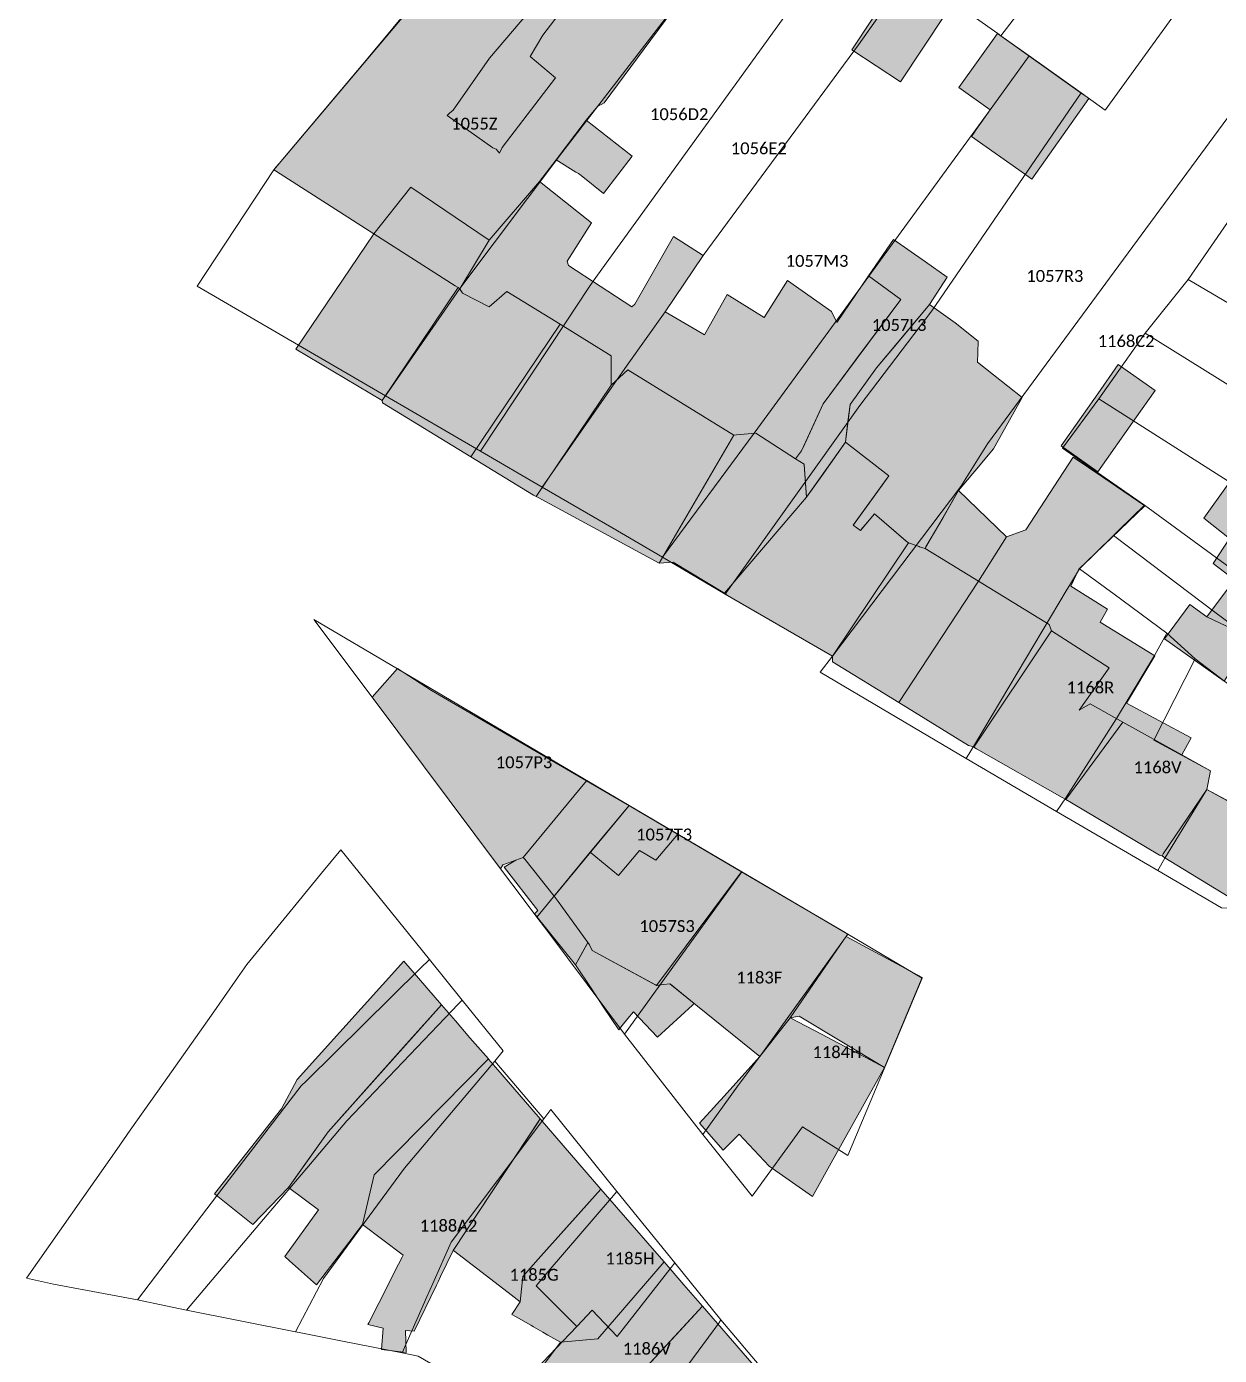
# Model space of a CAD drawing. Header units: metres. Extents: x 113120 to 240396, y 120329 to 242116.
# Drawn here: x 116326 to 116406.4, y 121761.3 to 121850.8 of the extents above; entities that cross this region are included whole.
import ezdxf

# ---------------------------------------------------------------- set-up
doc = ezdxf.new("R2010")
doc.units = ezdxf.units.M
doc.header["$LTSCALE"] = 3
for name, color, linetype, lineweight in [('Bpn_CaPa', 78, 'Continuous', 0), ('Bpn_ReBu', 4, 'Continuous', 0), ('Bpt_CaNu', 7, 'Continuous', 0), ('Hachure bâtiment', 11, 'Continuous', 0)]:
    doc.layers.add(name, color=color, linetype=linetype, lineweight=lineweight)
doc.styles.add('Legend', font='')
doc.styles.get('Legend').set_extended_font_data('Calibri')

msp = doc.modelspace()

# ---------------------------------------------------------------- hatches: boundary and pattern name
at = {"layer": 'Hachure bâtiment'}
h = msp.add_hatch(color=256, dxfattribs=at)
h.dxf.hatch_style = 1
h.paths.add_polyline_path([(116357.653, 121842.535), (116357.883, 121842.279), (116358.058, 121842.648), (116361.653, 121847.337), (116359.949, 121848.786), (116360.794, 121850.226), (116364.316, 121854.834), (116363.274, 121855.811), (116357.215, 121848.667), (116354.748, 121845.164), (116354.517, 121844.968), (116354.343, 121844.801), (116357.433, 121842.631)], flags=16)
h.paths.add_polyline_path([(116357.035, 121858.217), (116360.707, 121862.591), (116360.747, 121862.679), (116365.961, 121858.982), (116371.649, 121854.929), (116371.729, 121854.872), (116364.915, 121845.669), (116364.466, 121845.411), (116363.719, 121844.506), (116361.702, 121841.814), (116360.578, 121840.357), (116357.192, 121836.41), (116351.912, 121839.976), (116349.425, 121836.846), (116342.802, 121841.077), (116342.675, 121841.158), (116342.85, 121841.351), (116343.044, 121841.58), (116349.024, 121848.702), (116352.348, 121852.719), (116353.246, 121853.704)])
h = msp.add_hatch(color=256, dxfattribs=at)
h.dxf.hatch_style = 1
h.paths.add_polyline_path([(116366.82, 121842.066), (116364.877, 121839.559), (116363.374, 121840.762), (116363.2, 121840.901), (116363.021, 121841.004), (116361.702, 121841.814), (116363.719, 121844.506)], flags=17)
h.paths.add_polyline_path([(116357.653, 121842.535), (116357.883, 121842.279), (116358.058, 121842.648), (116361.653, 121847.337), (116359.949, 121848.786), (116360.794, 121850.226), (116364.316, 121854.834), (116363.274, 121855.811), (116357.215, 121848.667), (116354.748, 121845.164), (116354.517, 121844.968), (116354.343, 121844.801), (116357.433, 121842.631)], flags=16)
h = msp.add_hatch(color=256, dxfattribs=at)
h.dxf.hatch_style = 1
h.paths.add_polyline_path([(116387.877, 121851.612), (116384.882, 121847.066), (116381.595, 121849.233), (116384.334, 121853.388)])
h = msp.add_hatch(color=256, dxfattribs=at)
h.dxf.hatch_style = 1
h.paths.add_polyline_path([(116397.108, 121846.278), (116397.352, 121846.104), (116397.566, 121845.95), (116393.717, 121840.518), (116393.219, 121840.871), (116389.65, 121843.401), (116389.809, 121843.627), (116389.982, 121843.873), (116390.917, 121845.201), (116388.817, 121846.701), (116391.417, 121850.334)])
h = msp.add_hatch(color=256, dxfattribs=at)
h.dxf.hatch_style = 1
h.paths.add_polyline_path([(116364.063, 121837.579), (116362.432, 121835.012), (116362.527, 121834.708), (116366.779, 121831.936), (116367.001, 121832.104), (116369.599, 121836.659), (116371.603, 121835.382), (116369.038, 121831.602), (116371.195, 121830.333), (116371.675, 121830.052), (116373.219, 121832.768), (116375.703, 121831.21), (116377.26, 121833.695), (116380.236, 121831.624), (116380.588, 121830.871), (116382.727, 121834.008), (116384.902, 121832.432), (116379.664, 121825.406), (116378.222, 121822.231), (116377.819, 121821.692), (116375.145, 121823.425), (116373.839, 121823.306), (116373.65, 121823.289), (116366.512, 121827.685), (116365.401, 121826.655), (116365.396, 121828.639), (116361.958, 121830.758), (116358.375, 121832.966), (116357.188, 121831.918), (116355.381, 121832.844), (116355.215, 121833.145), (116357.192, 121836.41), (116360.578, 121840.357)])
h = msp.add_hatch(color=256, dxfattribs=at)
h.dxf.hatch_style = 1
h.paths.add_polyline_path([(116357.192, 121836.41), (116355.215, 121833.145), (116355.086, 121833.227), (116354.896, 121833.348), (116349.425, 121836.846), (116351.912, 121839.976)])
h = msp.add_hatch(color=256, dxfattribs=at)
h.dxf.hatch_style = 1
h.paths.add_polyline_path([(116354.896, 121833.348), (116355.086, 121833.227), (116349.986, 121825.626), (116344.166, 121829.069), (116349.425, 121836.846)])
h = msp.add_hatch(color=256, dxfattribs=at)
h.dxf.hatch_style = 1
h.paths.add_polyline_path([(116378.383, 121821.327), (116377.819, 121821.692), (116378.222, 121822.231), (116378.302, 121822.406), (116378.327, 121822.462), (116379.664, 121825.406), (116381.856, 121828.346), (116384.902, 121832.432), (116382.727, 121834.008), (116384.405, 121836.472), (116386.563, 121834.95), (116388.015, 121833.926), (116386.838, 121832.078), (116386.29, 121831.426), (116384.359, 121829.129), (116383.264, 121827.826), (116381.483, 121825.355), (116381.338, 121824.197), (116381.167, 121822.825), (116379.573, 121820.557), (116378.551, 121819.104), (116378.386, 121821.292)])
h = msp.add_hatch(color=256, dxfattribs=at)
h.dxf.hatch_style = 1
h.paths.add_polyline_path([(116355.215, 121833.145), (116355.381, 121832.844), (116357.188, 121831.918), (116358.375, 121832.966), (116361.958, 121830.758), (116355.945, 121821.831), (116349.992, 121825.472), (116349.986, 121825.626), (116355.086, 121833.227)])
h = msp.add_hatch(color=256, dxfattribs=at)
h.dxf.hatch_style = 1
h.paths.add_polyline_path([(116386.535, 121815.662), (116386.168, 121815.776), (116386.139, 121815.786), (116385.41, 121816.032), (116385.261, 121816.16), (116385.25, 121816.169), (116383.134, 121817.984), (116382.549, 121817.299), (116382.331, 121817.045), (116382.18, 121816.868), (116381.703, 121817.233), (116381.714, 121817.248), (116382.585, 121818.455), (116383.637, 121819.913), (116384.105, 121820.561), (116381.167, 121822.825), (116381.483, 121825.355), (116383.264, 121827.826), (116386.165, 121831.278), (116386.838, 121832.078), (116388.559, 121830.846), (116390.119, 121829.607), (116390.088, 121828.856), (116390.088, 121828.85), (116390.087, 121828.825), (116390.062, 121828.21), (116391.146, 121827.357), (116393.082, 121825.833), (116391.142, 121822.369), (116389.887, 121820.869), (116389.757, 121820.713), (116388.785, 121819.553), (116387.746, 121817.755), (116386.595, 121815.766)])
h = msp.add_hatch(color=256, dxfattribs=at)
h.dxf.hatch_style = 1
h.paths.add_polyline_path([(116365.396, 121828.639), (116365.401, 121826.655), (116360.336, 121819.167), (116360.178, 121819.242), (116355.945, 121821.831), (116361.958, 121830.758)])
h = msp.add_hatch(color=256, dxfattribs=at)
h.dxf.hatch_style = 1
h.paths.add_polyline_path([(116373.65, 121823.289), (116368.621, 121814.676), (116360.484, 121819.087), (116360.336, 121819.167), (116365.401, 121826.655), (116366.512, 121827.685)])
h = msp.add_hatch(color=256, dxfattribs=at)
h.dxf.hatch_style = 1
h.paths.add_polyline_path([(116402.018, 121826.298), (116400.661, 121824.369), (116398.167, 121820.824), (116395.691, 121822.565), (116398.159, 121826.075), (116399.541, 121828.04)])
h = msp.add_hatch(color=256, dxfattribs=at)
h.dxf.hatch_style = 1
h.paths.add_polyline_path([(116377.819, 121821.692), (116378.383, 121821.327), (116378.551, 121819.104), (116373.028, 121812.644), (116369.578, 121814.739), (116368.621, 121814.676), (116373.65, 121823.289), (116373.839, 121823.306), (116375.145, 121823.425)])
h = msp.add_hatch(color=256, dxfattribs=at)
h.dxf.hatch_style = 1
h.paths.add_polyline_path([(116384.105, 121820.561), (116381.703, 121817.233), (116382.18, 121816.868), (116383.134, 121817.984), (116385.261, 121816.16), (116385.41, 121816.032), (116380.295, 121808.41), (116373.236, 121812.493), (116373.028, 121812.644), (116378.551, 121819.104), (116381.167, 121822.825)])
h = msp.add_hatch(color=256, dxfattribs=at)
h.dxf.hatch_style = 1
h.paths.add_polyline_path([(116398.493, 121820.469), (116401.333, 121818.535), (116396.892, 121814.259), (116396.35, 121813.118), (116398.817, 121811.568), (116398.317, 121810.701), (116402.009, 121808.426), (116400.1, 121805.251), (116404.45, 121802.901), (116403.83, 121801.757), (116399.859, 121803.969), (116397.652, 121805.198), (116396.9, 121804.782), (116398.936, 121807.634), (116395.042, 121810.106), (116394.896, 121810.544), (116390.136, 121813.458), (116392.017, 121816.451), (116393.317, 121816.918), (116396.5, 121821.818)])
h = msp.add_hatch(color=256, dxfattribs=at)
h.dxf.hatch_style = 1
h.paths.add_polyline_path([(116386.535, 121815.662), (116388.785, 121819.553), (116392.017, 121816.451), (116390.136, 121813.458)])
h = msp.add_hatch(color=256, dxfattribs=at)
h.dxf.hatch_style = 1
h.paths.add_polyline_path([(116412.474, 121816.953), (116412.456, 121816.637), (116412.429, 121816.182), (116410.715, 121813.798), (116410.551, 121813.569), (116409.809, 121812.538), (116407.359, 121813.543), (116405.935, 121814.642), (116407.039, 121816.323), (116405.296, 121817.689), (116406.951, 121820), (116408.788, 121818.986), (116412.103, 121817.158)])
h = msp.add_hatch(color=256, dxfattribs=at)
h.dxf.hatch_style = 1
h.paths.add_polyline_path([(116386.139, 121815.786), (116386.168, 121815.776), (116386.535, 121815.662), (116390.136, 121813.458), (116384.761, 121805.291), (116380.311, 121808.026), (116380.295, 121808.41), (116385.41, 121816.032)])
h = msp.add_hatch(color=256, dxfattribs=at)
h.dxf.hatch_style = 1
h.paths.add_polyline_path([(116394.896, 121810.544), (116395.042, 121810.106), (116389.811, 121802.287), (116389.631, 121802.351), (116389.461, 121802.402), (116384.761, 121805.291), (116390.136, 121813.458)])
h = msp.add_hatch(color=256, dxfattribs=at)
h.dxf.hatch_style = 1
h.paths.add_polyline_path([(116409.809, 121812.538), (116410.156, 121812.155), (116410.212, 121812.093), (116410.062, 121812.01), (116408.534, 121809.631), (116405.508, 121811.065), (116407.359, 121813.543)])
h = msp.add_hatch(color=256, dxfattribs=at)
h.dxf.hatch_style = 1
h.paths.add_polyline_path([(116406.664, 121806.719), (116402.661, 121809.579), (116404.353, 121811.886), (116405.508, 121811.065), (116408.534, 121809.631), (116407.478, 121807.986)])
h = msp.add_hatch(color=256, dxfattribs=at)
h.dxf.hatch_style = 1
h.paths.add_polyline_path([(116398.936, 121807.634), (116396.9, 121804.782), (116397.652, 121805.198), (116399.859, 121803.969), (116396.015, 121798.753), (116395.755, 121798.903), (116390.004, 121802.177), (116389.811, 121802.287), (116395.042, 121810.106)])
h = msp.add_hatch(color=256, dxfattribs=at)
h.dxf.hatch_style = 1
h.paths.add_polyline_path([(116353.3, 121806.101), (116363.742, 121800.023), (116359.48, 121794.858), (116358.978, 121794.684), (116358.107, 121794.354), (116357.95, 121794.101), (116349.3, 121805.651), (116351, 121807.568)])
h = msp.add_hatch(color=256, dxfattribs=at)
h.dxf.hatch_style = 1
h.paths.add_polyline_path([(116403.83, 121801.757), (116405.757, 121800.684), (116405.5, 121799.444), (116402.559, 121795.097), (116402.503, 121794.956), (116402.324, 121795.013), (116396.386, 121798.533), (116396.015, 121798.753), (116399.859, 121803.969)])
h = msp.add_hatch(color=256, dxfattribs=at)
h.dxf.hatch_style = 1
h.paths.add_polyline_path([(116366.473, 121798.434), (116366.603, 121798.358), (116361.562, 121792.248), (116359.574, 121794.741), (116359.48, 121794.858), (116363.742, 121800.023)])
h = msp.add_hatch(color=256, dxfattribs=at)
h.dxf.hatch_style = 1
h.paths.add_polyline_path([(116408.016, 121798.085), (116411.947, 121795.856), (116411.852, 121795.658), (116409.472, 121790.686), (116402.689, 121794.842), (116402.503, 121794.956), (116402.559, 121795.097), (116405.5, 121799.444)])
h = msp.add_hatch(color=256, dxfattribs=at)
h.dxf.hatch_style = 1
h.paths.add_polyline_path([(116366.749, 121798.272), (116374.183, 121793.899), (116368.446, 121786.235), (116364.11, 121788.601), (116363.94, 121788.979), (116363.83, 121789.131), (116361.822, 121791.891), (116361.562, 121792.248), (116366.603, 121798.358)])
h = msp.add_hatch(color=256, dxfattribs=at)
h.dxf.hatch_style = 1
h.paths.add_polyline_path([(116359.574, 121794.741), (116361.562, 121792.248), (116361.822, 121791.891), (116363.83, 121789.131), (116362.996, 121787.633), (116360.241, 121791.057), (116360.462, 121791.297), (116358.19, 121794.203), (116358.978, 121794.684), (116359.48, 121794.858)])
h = msp.add_hatch(color=256, dxfattribs=at)
h.dxf.hatch_style = 1
h.paths.add_polyline_path([(116381.15, 121789.801), (116381.301, 121789.704), (116381.22, 121789.531), (116381.094, 121789.348), (116377.444, 121784.071), (116375.398, 121781.45), (116369.354, 121786.355), (116368.913, 121786.297), (116368.446, 121786.235), (116374.183, 121793.899)])
h = msp.add_hatch(color=256, dxfattribs=at)
h.dxf.hatch_style = 1
h.paths.add_polyline_path([(116386.331, 121786.779), (116383.81, 121780.717), (116378.055, 121784.173), (116377.444, 121784.071), (116381.094, 121789.348), (116381.22, 121789.531)])
h = msp.add_hatch(color=256, dxfattribs=at)
h.dxf.hatch_style = 1
h.paths.add_polyline_path([(116366.892, 121784.46), (116366.53, 121784.02), (116366.132, 121783.535), (116365.903, 121783.256), (116364.844, 121784.85), (116364.289, 121785.686), (116364.04, 121786.061), (116362.996, 121787.633), (116363.312, 121788.2), (116363.669, 121788.842), (116363.83, 121789.131), (116363.94, 121788.979), (116364.11, 121788.601), (116368.38, 121786.271), (116368.446, 121786.235), (116368.913, 121786.297), (116369.354, 121786.355), (116369.397, 121786.32), (116370.996, 121785.022), (116370.873, 121784.91), (116368.513, 121782.767)])
h = msp.add_hatch(color=256, dxfattribs=at)
h.dxf.hatch_style = 1
h.paths.add_polyline_path([(116338.697, 121772.218), (116343.204, 121777.926), (116344.247, 121779.902), (116351.426, 121787.876), (116353.97, 121784.938), (116346.334, 121776.38), (116344.882, 121774.344), (116343.664, 121772.638), (116341.271, 121770.136)])
h = msp.add_hatch(color=256, dxfattribs=at)
h.dxf.hatch_style = 1
h.paths.add_polyline_path([(116353.97, 121784.938), (116354.906, 121783.858), (116355.89, 121782.721), (116357.127, 121781.294), (116349.432, 121773.488), (116348.662, 121770.155), (116348.068, 121769.376), (116347.732, 121768.934), (116345.562, 121766.089), (116343.735, 121767.709), (116343.421, 121767.987), (116345.697, 121771.131), (116343.664, 121772.638), (116346.334, 121776.38), (116351.416, 121782.075)])
h = msp.add_hatch(color=256, dxfattribs=at)
h.dxf.hatch_style = 1
h.paths.add_polyline_path([(116380.219, 121774.29), (116378.956, 121772.029), (116376.044, 121774.076), (116374.009, 121776.231), (116372.947, 121775.153), (116371.353, 121776.965), (116372.312, 121778.028), (116372.698, 121778.457), (116372.797, 121778.566), (116375.398, 121781.45), (116377.444, 121784.071), (116379.564, 121782.954), (116380.268, 121782.583), (116382.447, 121781.435), (116383.81, 121780.717)])
h = msp.add_hatch(color=256, dxfattribs=at)
h.dxf.hatch_style = 1
h.paths.add_polyline_path([(116349.079, 121763.53), (116349.756, 121764.857), (116351.086, 121767.467), (116351.333, 121767.951), (116351.396, 121768.073), (116348.662, 121770.155), (116349.432, 121773.488), (116357.127, 121781.294), (116357.134, 121781.286), (116357.762, 121780.56), (116359.209, 121778.889), (116360.623, 121777.257), (116354.769, 121768.403), (116353.911, 121766.641), (116353.74, 121766.289), (116353.628, 121766.059), (116352.123, 121762.967), (116351.538, 121763.003), (116351.602, 121761.534), (116349.941, 121761.742), (116350.041, 121763.177), (116349.017, 121763.409)])
h = msp.add_hatch(color=256, dxfattribs=at)
h.dxf.hatch_style = 1
h.paths.add_polyline_path([(116360.52, 121777.101), (116360.623, 121777.257), (116364.712, 121772.535), (116360.663, 121768.014), (116359.445, 121766.654), (116359.27, 121764.947), (116358.468, 121765.563), (116356.045, 121767.423), (116354.774, 121768.399), (116354.769, 121768.403), (116358.305, 121773.751)])
h = msp.add_hatch(color=256, dxfattribs=at)
h.dxf.hatch_style = 1
h.paths.add_polyline_path([(116361.987, 121762.214), (116361.126, 121762.707), (116360.791, 121762.9), (116360.158, 121763.262), (116360.045, 121763.327), (116359.983, 121763.362), (116359.155, 121763.837), (116358.957, 121763.95), (116358.708, 121764.093), (116359.27, 121764.947), (116359.445, 121766.654), (116360.663, 121768.014), (116362.997, 121770.621), (116364.712, 121772.535), (116368.469, 121768.197), (116368.957, 121767.633), (116364.507, 121762.459)])
h = msp.add_hatch(color=256, dxfattribs=at)
h.dxf.hatch_style = 1
h.paths.add_polyline_path([(116370.025, 121762.994), (116364.492, 121757.028), (116361.4, 121758.847), (116360.053, 121759.64), (116361.988, 121762.214), (116361.994, 121762.215), (116364.505, 121762.459), (116368.957, 121767.633), (116370.3, 121766.083), (116371.551, 121764.639)])
h = msp.add_hatch(color=256, dxfattribs=at)
h.dxf.hatch_style = 1
h.paths.add_polyline_path([(116371.551, 121764.639), (116381.654, 121752.972), (116375.809, 121753.588), (116369.935, 121755.623), (116367.784, 121756.369), (116364.492, 121757.028)])

# ---------------------------------------------------------------- linework, layer by layer
at = {"layer": 'Bpn_CaPa'}
for points in [[(116385.533, 121854.5), (116390.3, 121860.633), (116395.985, 121868.177), (116398.009, 121871.239), (116399.361, 121873.182), (116399.023, 121873.752), (116399.733, 121875.646), (116399.152, 121884.697), (116408.555, 121884.882), (116408.809, 121876.054), (116409, 121872.717), (116406.906, 121869.989), (116391.633, 121850.167), (116391.425, 121850.339), (116388.433, 121852.442), (116385.533, 121854.5)], [(116391.633, 121850.167), (116406.906, 121869.989), (116409, 121872.717), (116408.809, 121876.054), (116408.555, 121884.882), (116418.576, 121885.079), (116424.75, 121884.35), (116419.62, 121876.265), (116419.451, 121875.944), (116418.242, 121874.028), (116415.767, 121869.917), (116413.716, 121866.851), (116407.75, 121857.733), (116398.667, 121845.167), (116397.037, 121846.328), (116393.54, 121848.821), (116391.633, 121850.167)], [(116353.714, 121854.279), (116357.035, 121858.216), (116356.302, 121859.514), (116351.481, 121868.235), (116350.913, 121869.318), (116356.821, 121871.934), (116357.446, 121870.431), (116360.707, 121862.59), (116365.281, 121859.524), (116371.739, 121854.864), (116362.08, 121842.303), (116355.197, 121833.155), (116350.208, 121825.936), (116337.519, 121833.33), (116342.675, 121841.157), (116352.782, 121853.145), (116353.714, 121854.279)], [(116376.46, 121861.786), (116380.233, 121867.3), (116385.823, 121863.598), (116364.188, 121833.659), (116363.895, 121833.239), (116362.37, 121830.912), (116356.609, 121822.206), (116350.208, 121825.936), (116355.197, 121833.155), (116362.08, 121842.303), (116371.739, 121854.864), (116376.46, 121861.786)], [(116385.533, 121854.5), (116382.05, 121849.567), (116371.603, 121835.381), (116369.038, 121831.601), (116366.471, 121828), (116360.758, 121819.791), (116356.609, 121822.206), (116362.37, 121830.912), (116363.895, 121833.239), (116364.188, 121833.659), (116385.823, 121863.598), (116390.3, 121860.633), (116385.533, 121854.5)], [(116413.633, 121853.8), (116390.739, 121822.695), (116388.936, 121819.832), (116380.295, 121808.409), (116373.074, 121812.586), (116382.146, 121825.277), (116386.993, 121831.663), (116397.037, 121846.328), (116398.667, 121845.167), (116407.75, 121857.733), (116413.633, 121853.8)], [(116385.533, 121854.5), (116388.433, 121852.442), (116391.425, 121850.339), (116391.633, 121850.167), (116393.54, 121848.821), (116390.917, 121845.2), (116382.751, 121833.99), (116380.488, 121830.884), (116375.03, 121823.414), (116368.858, 121815.072), (116365.434, 121817.069), (116360.758, 121819.791), (116366.471, 121828), (116369.038, 121831.601), (116371.603, 121835.381), (116382.05, 121849.567), (116385.533, 121854.5)], [(116389.307, 121801.526), (116379.475, 121807.324), (116380.295, 121808.409), (116388.936, 121819.832), (116390.739, 121822.695), (116413.633, 121853.8), (116416.85, 121851.65), (116414.845, 121848.868), (116413.436, 121846.915), (116410.855, 121843.329), (116404.24, 121833.765), (116401.364, 121830.164), (116398.234, 121825.742), (116395.793, 121822.407), (116401.3, 121818.567), (116399.587, 121816.892), (116399.227, 121816.541), (116396.933, 121814.3), (116396.256, 121813.166), (116396.106, 121812.915), (116389.924, 121802.56), (116389.307, 121801.526)], [(116368.858, 121815.072), (116375.03, 121823.414), (116380.488, 121830.884), (116382.751, 121833.99), (116390.917, 121845.2), (116393.54, 121848.821), (116397.037, 121846.328), (116386.993, 121831.663), (116382.146, 121825.277), (116373.074, 121812.586), (116368.858, 121815.072)], [(116428.765, 121823.765), (116426.092, 121825.482), (116424.598, 121823.155), (116420.605, 121825.714), (116419.905, 121824.567), (116417.29, 121826.094), (116404.24, 121833.765), (116410.855, 121843.329), (116421.759, 121833.92), (116423.473, 121832.564), (116430.589, 121826.739), (116428.765, 121823.765)], [(116401.364, 121830.164), (116404.24, 121833.765), (116417.29, 121826.094), (116415.678, 121823.699), (116415.143, 121823.938), (116413.901, 121822.223), (116410.268, 121824.621), (116401.364, 121830.164)], [(116398.234, 121825.742), (116401.364, 121830.164), (116410.268, 121824.621), (116409.917, 121824.157), (116418.119, 121818.29), (116423.403, 121814.749), (116420.816, 121810.51), (116407.288, 121819.991), (116407.132, 121820.087), (116398.234, 121825.742)], [(116398.234, 121825.742), (116407.132, 121820.087), (116407.288, 121819.991), (116420.816, 121810.51), (116418.387, 121806.532), (116410.212, 121812.092), (116407.826, 121813.821), (116406.741, 121814.608), (116401.3, 121818.567), (116395.793, 121822.407), (116398.234, 121825.742)], [(116401.3, 121818.567), (116406.741, 121814.608), (116407.826, 121813.821), (116410.212, 121812.092), (116418.387, 121806.532), (116416.58, 121803.568), (116406.044, 121811.367), (116399.227, 121816.541), (116399.587, 121816.892), (116401.3, 121818.567)], [(116396.933, 121814.3), (116399.227, 121816.541), (116406.044, 121811.367), (116416.58, 121803.568), (116414.567, 121800.257), (116409.186, 121804.827), (116404.718, 121808.236), (116402.817, 121809.95), (116399.258, 121812.582), (116396.933, 121814.3)], [(116396.933, 121814.3), (116399.258, 121812.582), (116402.817, 121809.95), (116401.973, 121808.447), (116399.434, 121804.205), (116396.008, 121798.864), (116395.385, 121797.961), (116389.307, 121801.526), (116389.924, 121802.56), (116396.106, 121812.915), (116396.256, 121813.166), (116396.933, 121814.3)], [(116363.992, 121795.207), (116360.401, 121790.839), (116359.537, 121791.986), (116357.95, 121794.1), (116349.3, 121805.65), (116345.386, 121810.876), (116351, 121807.567), (116366.603, 121798.357), (116363.992, 121795.207)], [(116405.5, 121799.443), (116402.685, 121794.808), (116402.198, 121793.984), (116395.385, 121797.961), (116396.008, 121798.864), (116399.434, 121804.205), (116401.973, 121808.447), (116402.817, 121809.95), (116404.718, 121808.236), (116401.945, 121802.75), (116405.757, 121800.683), (116405.5, 121799.443)], [(116411.987, 121795.841), (116410.59, 121796.616), (116408.009, 121798.071), (116405.5, 121799.443), (116405.757, 121800.683), (116401.945, 121802.75), (116404.718, 121808.236), (116409.186, 121804.827), (116414.567, 121800.257), (116411.987, 121795.841)], [(116411.987, 121795.841), (116411.387, 121794.806), (116410.058, 121791.945), (116408.282, 121791.415), (116406.503, 121791.459), (116402.198, 121793.984), (116402.685, 121794.808), (116405.5, 121799.443), (116408.009, 121798.071), (116410.59, 121796.616), (116411.987, 121795.841)], [(116363.992, 121795.207), (116366.603, 121798.357), (116369.884, 121796.436), (116368.416, 121794.665), (116367.296, 121795.326), (116365.892, 121793.632), (116363.992, 121795.207)], [(116366.299, 121782.959), (116363.772, 121786.333), (116361.123, 121789.869), (116360.401, 121790.839), (116363.992, 121795.207), (116365.892, 121793.632), (116367.296, 121795.326), (116368.416, 121794.665), (116369.884, 121796.436), (116374.185, 121793.901), (116368.971, 121786.666), (116366.299, 121782.959)], [(116347.188, 121795.375), (116353.159, 121787.991), (116352.54, 121787.38), (116344.872, 121779.817), (116344.533, 121779.483), (116339.19, 121772.527), (116334.357, 121766.186), (116333.492, 121765.068), (116327.843, 121766.136), (116326.033, 121766.531), (116332.116, 121775.207), (116333.016, 121776.49), (116335.263, 121779.659), (116338.489, 121784.249), (116340.237, 121786.757), (116340.868, 121787.652), (116345.892, 121793.792), (116347.188, 121795.375)], [(116366.299, 121782.959), (116368.971, 121786.666), (116374.185, 121793.901), (116381.334, 121789.687), (116375.398, 121781.449), (116373.923, 121779.49), (116371.576, 121776.197), (116366.299, 121782.959)], [(116371.576, 121776.197), (116373.923, 121779.49), (116375.398, 121781.449), (116381.334, 121789.687), (116386.333, 121786.74), (116381.331, 121774.796), (116378.283, 121776.722), (116374.896, 121772.053), (116371.576, 121776.197)], [(116336.797, 121764.389), (116335.404, 121764.667), (116333.492, 121765.068), (116334.357, 121766.186), (116339.19, 121772.527), (116344.533, 121779.483), (116344.872, 121779.817), (116352.54, 121787.38), (116353.159, 121787.991), (116355.371, 121785.256), (116355.077, 121784.951), (116354.664, 121784.523), (116347.59, 121777.126), (116344.896, 121773.947), (116342.228, 121770.799), (116336.797, 121764.389)], [(116344.139, 121762.928), (116336.797, 121764.389), (116342.228, 121770.799), (116344.896, 121773.947), (116347.59, 121777.126), (116354.664, 121784.523), (116355.077, 121784.951), (116355.371, 121785.256), (116358.134, 121781.839), (116357.553, 121781.146), (116351.482, 121773.935), (116348.792, 121770.284), (116346.017, 121766.517), (116344.139, 121762.928)], [(116344.139, 121762.928), (116346.017, 121766.517), (116348.792, 121770.284), (116351.482, 121773.935), (116357.553, 121781.146), (116360.869, 121777.268), (116354.622, 121768.953), (116353.391, 121766.177), (116352.988, 121765.268), (116352.587, 121764.364), (116351.317, 121761.5), (116347.189, 121762.322), (116344.492, 121762.858), (116344.139, 121762.928)], [(116365.784, 121772.378), (116365.42, 121771.946), (116361.165, 121766.975), (116360.348, 121766.021), (116363.095, 121763.286), (116358.067, 121758.017), (116352.401, 121761.285), (116351.317, 121761.5), (116352.587, 121764.364), (116352.988, 121765.268), (116353.391, 121766.177), (116354.622, 121768.953), (116360.869, 121777.268), (116361.332, 121777.884), (116365.784, 121772.378)], [(116365.784, 121772.378), (116369.675, 121767.566), (116369.432, 121767.255), (116365.794, 121762.61), (116364.111, 121764.39), (116363.095, 121763.286), (116360.348, 121766.021), (116361.165, 121766.975), (116365.42, 121771.946), (116365.784, 121772.378)], [(116372.774, 121763.733), (116372.645, 121763.497), (116367.785, 121756.912), (116364.227, 121757.728), (116363.676, 121757.107), (116362.957, 121755.195), (116358.067, 121758.017), (116363.095, 121763.286), (116364.111, 121764.39), (116365.794, 121762.61), (116369.432, 121767.255), (116369.675, 121767.566), (116372.774, 121763.733)], [(116372.774, 121763.733), (116375.847, 121760.096), (116375.737, 121759.972), (116371.368, 121755.401), (116368.464, 121752.952), (116362.957, 121755.195), (116363.676, 121757.107), (116364.227, 121757.728), (116367.785, 121756.912), (116372.645, 121763.497), (116372.774, 121763.733)]]:
    msp.add_lwpolyline(points, close=True, dxfattribs=at)
at = {"layer": 'Bpn_ReBu'}
for points in [[(116357.035, 121858.217), (116360.707, 121862.591), (116360.747, 121862.679), (116365.961, 121858.982), (116371.649, 121854.929), (116371.729, 121854.872), (116364.915, 121845.669), (116364.466, 121845.411), (116363.719, 121844.506), (116361.702, 121841.814), (116360.578, 121840.357), (116357.192, 121836.41), (116351.912, 121839.976), (116349.425, 121836.846), (116342.802, 121841.077), (116342.675, 121841.158), (116342.85, 121841.351), (116343.044, 121841.58), (116349.024, 121848.702), (116352.348, 121852.719), (116353.246, 121853.704), (116357.035, 121858.217)], [(116357.653, 121842.535), (116357.883, 121842.279), (116358.058, 121842.648), (116361.653, 121847.337), (116359.949, 121848.786), (116360.794, 121850.226), (116364.316, 121854.834), (116363.274, 121855.811), (116357.215, 121848.667), (116354.748, 121845.164), (116354.517, 121844.968), (116354.343, 121844.801), (116357.433, 121842.631), (116357.653, 121842.535)], [(116387.877, 121851.612), (116384.882, 121847.066), (116381.595, 121849.233), (116384.334, 121853.388), (116387.877, 121851.612)], [(116397.108, 121846.278), (116397.352, 121846.104), (116397.566, 121845.95), (116393.717, 121840.518), (116393.219, 121840.871), (116389.65, 121843.401), (116389.809, 121843.627), (116389.982, 121843.873), (116390.917, 121845.201), (116388.817, 121846.701), (116391.417, 121850.334), (116397.108, 121846.278)], [(116366.82, 121842.066), (116364.877, 121839.559), (116363.374, 121840.762), (116363.2, 121840.901), (116363.021, 121841.004), (116361.702, 121841.814), (116363.719, 121844.506), (116366.82, 121842.066)], [(116364.063, 121837.579), (116362.432, 121835.012), (116362.527, 121834.708), (116366.779, 121831.936), (116367.001, 121832.104), (116369.599, 121836.659), (116371.603, 121835.382), (116369.038, 121831.602), (116371.195, 121830.333), (116371.675, 121830.052), (116373.219, 121832.768), (116375.703, 121831.21), (116377.26, 121833.695), (116380.236, 121831.624), (116380.588, 121830.871), (116382.727, 121834.008), (116384.902, 121832.432), (116379.664, 121825.406), (116378.222, 121822.231), (116377.819, 121821.692), (116375.145, 121823.425), (116373.839, 121823.306), (116373.65, 121823.289), (116366.512, 121827.685), (116365.401, 121826.655), (116365.396, 121828.639), (116361.958, 121830.758), (116358.375, 121832.966), (116357.188, 121831.918), (116355.381, 121832.844), (116355.215, 121833.145), (116357.192, 121836.41), (116360.578, 121840.357), (116364.063, 121837.579)], [(116357.192, 121836.41), (116355.215, 121833.145), (116355.086, 121833.227), (116354.896, 121833.348), (116349.425, 121836.846), (116351.912, 121839.976), (116357.192, 121836.41)], [(116354.896, 121833.348), (116355.086, 121833.227), (116349.986, 121825.626), (116344.166, 121829.069), (116349.425, 121836.846), (116354.896, 121833.348)], [(116378.383, 121821.327), (116377.819, 121821.692), (116378.222, 121822.231), (116378.302, 121822.406), (116378.327, 121822.462), (116379.664, 121825.406), (116381.856, 121828.346), (116384.902, 121832.432), (116382.727, 121834.008), (116384.405, 121836.472), (116386.563, 121834.95), (116388.015, 121833.926), (116386.838, 121832.078), (116386.29, 121831.426), (116384.359, 121829.129), (116383.264, 121827.826), (116381.483, 121825.355), (116381.338, 121824.197), (116381.167, 121822.825), (116379.573, 121820.557), (116378.551, 121819.104), (116378.386, 121821.292), (116378.383, 121821.327)], [(116355.215, 121833.145), (116355.381, 121832.844), (116357.188, 121831.918), (116358.375, 121832.966), (116361.958, 121830.758), (116355.945, 121821.831), (116349.992, 121825.472), (116349.986, 121825.626), (116355.086, 121833.227), (116355.215, 121833.145)], [(116386.535, 121815.662), (116386.168, 121815.776), (116386.139, 121815.786), (116385.41, 121816.032), (116385.261, 121816.16), (116385.25, 121816.169), (116383.134, 121817.984), (116382.549, 121817.299), (116382.331, 121817.045), (116382.18, 121816.868), (116381.703, 121817.233), (116381.714, 121817.248), (116382.585, 121818.455), (116383.637, 121819.913), (116384.105, 121820.561), (116381.167, 121822.825), (116381.483, 121825.355), (116383.264, 121827.826), (116386.165, 121831.278), (116386.838, 121832.078), (116388.559, 121830.846), (116390.119, 121829.607), (116390.088, 121828.856), (116390.088, 121828.85), (116390.087, 121828.825), (116390.062, 121828.21), (116391.146, 121827.357), (116393.082, 121825.833), (116391.142, 121822.369), (116389.887, 121820.869), (116389.757, 121820.713), (116388.785, 121819.553), (116387.746, 121817.755), (116386.595, 121815.766), (116386.535, 121815.662)], [(116365.396, 121828.639), (116365.401, 121826.655), (116360.336, 121819.167), (116360.178, 121819.242), (116355.945, 121821.831), (116361.958, 121830.758), (116365.396, 121828.639)], [(116373.65, 121823.289), (116368.621, 121814.676), (116360.484, 121819.087), (116360.336, 121819.167), (116365.401, 121826.655), (116366.512, 121827.685), (116373.65, 121823.289)], [(116402.018, 121826.298), (116400.661, 121824.369), (116398.167, 121820.824), (116395.691, 121822.565), (116398.159, 121826.075), (116399.541, 121828.04), (116402.018, 121826.298)], [(116377.819, 121821.692), (116378.383, 121821.327), (116378.551, 121819.104), (116373.028, 121812.644), (116369.578, 121814.739), (116368.621, 121814.676), (116373.65, 121823.289), (116373.839, 121823.306), (116375.145, 121823.425), (116377.819, 121821.692)], [(116384.105, 121820.561), (116381.703, 121817.233), (116382.18, 121816.868), (116383.134, 121817.984), (116385.261, 121816.16), (116385.41, 121816.032), (116380.295, 121808.41), (116373.236, 121812.493), (116373.028, 121812.644), (116378.551, 121819.104), (116381.167, 121822.825), (116384.105, 121820.561)], [(116398.493, 121820.469), (116401.333, 121818.535), (116396.892, 121814.259), (116396.35, 121813.118), (116398.817, 121811.568), (116398.317, 121810.701), (116402.009, 121808.426), (116400.1, 121805.251), (116404.45, 121802.901), (116403.83, 121801.757), (116399.859, 121803.969), (116397.652, 121805.198), (116396.9, 121804.782), (116398.936, 121807.634), (116395.042, 121810.106), (116394.896, 121810.544), (116390.136, 121813.458), (116392.017, 121816.451), (116393.317, 121816.918), (116396.5, 121821.818), (116398.493, 121820.469)], [(116386.535, 121815.662), (116388.785, 121819.553), (116392.017, 121816.451), (116390.136, 121813.458), (116386.535, 121815.662)], [(116412.474, 121816.953), (116412.456, 121816.637), (116412.429, 121816.182), (116410.715, 121813.798), (116410.551, 121813.569), (116409.809, 121812.538), (116407.359, 121813.543), (116405.935, 121814.642), (116407.039, 121816.323), (116405.296, 121817.689), (116406.951, 121820), (116408.788, 121818.986), (116412.103, 121817.158), (116412.474, 121816.953)], [(116386.139, 121815.786), (116386.168, 121815.776), (116386.535, 121815.662), (116390.136, 121813.458), (116384.761, 121805.291), (116380.311, 121808.026), (116380.295, 121808.41), (116385.41, 121816.032), (116386.139, 121815.786)], [(116394.896, 121810.544), (116395.042, 121810.106), (116389.811, 121802.287), (116389.631, 121802.351), (116389.461, 121802.402), (116384.761, 121805.291), (116390.136, 121813.458), (116394.896, 121810.544)], [(116409.809, 121812.538), (116410.156, 121812.155), (116410.212, 121812.093), (116410.062, 121812.01), (116408.534, 121809.631), (116405.508, 121811.065), (116407.359, 121813.543), (116409.809, 121812.538)], [(116406.664, 121806.719), (116402.661, 121809.579), (116404.353, 121811.886), (116405.508, 121811.065), (116408.534, 121809.631), (116407.478, 121807.986), (116406.664, 121806.719)], [(116398.936, 121807.634), (116396.9, 121804.782), (116397.652, 121805.198), (116399.859, 121803.969), (116396.015, 121798.753), (116395.755, 121798.903), (116390.004, 121802.177), (116389.811, 121802.287), (116395.042, 121810.106), (116398.936, 121807.634)], [(116353.3, 121806.101), (116363.742, 121800.023), (116359.48, 121794.858), (116358.978, 121794.684), (116358.107, 121794.354), (116357.95, 121794.101), (116349.3, 121805.651), (116351, 121807.568), (116353.3, 121806.101)], [(116403.83, 121801.757), (116405.757, 121800.684), (116405.5, 121799.444), (116402.559, 121795.097), (116402.503, 121794.956), (116402.324, 121795.013), (116396.386, 121798.533), (116396.015, 121798.753), (116399.859, 121803.969), (116403.83, 121801.757)], [(116366.473, 121798.434), (116366.603, 121798.358), (116361.562, 121792.248), (116359.574, 121794.741), (116359.48, 121794.858), (116363.742, 121800.023), (116366.473, 121798.434)], [(116408.016, 121798.085), (116411.947, 121795.856), (116411.852, 121795.658), (116409.472, 121790.686), (116402.689, 121794.842), (116402.503, 121794.956), (116402.559, 121795.097), (116405.5, 121799.444), (116408.016, 121798.085)], [(116366.749, 121798.272), (116374.183, 121793.899), (116368.446, 121786.235), (116364.11, 121788.601), (116363.94, 121788.979), (116363.83, 121789.131), (116361.822, 121791.891), (116361.562, 121792.248), (116366.603, 121798.358), (116366.749, 121798.272)], [(116359.574, 121794.741), (116361.562, 121792.248), (116361.822, 121791.891), (116363.83, 121789.131), (116362.996, 121787.633), (116360.241, 121791.057), (116360.462, 121791.297), (116358.19, 121794.203), (116358.978, 121794.684), (116359.48, 121794.858), (116359.574, 121794.741)], [(116381.15, 121789.801), (116381.301, 121789.704), (116381.22, 121789.531), (116381.094, 121789.348), (116377.444, 121784.071), (116375.398, 121781.45), (116369.354, 121786.355), (116368.913, 121786.297), (116368.446, 121786.235), (116374.183, 121793.899), (116381.15, 121789.801)], [(116386.331, 121786.779), (116383.81, 121780.717), (116378.055, 121784.173), (116377.444, 121784.071), (116381.094, 121789.348), (116381.22, 121789.531), (116386.331, 121786.779)], [(116366.892, 121784.46), (116366.53, 121784.02), (116366.132, 121783.535), (116365.903, 121783.256), (116364.844, 121784.85), (116364.289, 121785.686), (116364.04, 121786.061), (116362.996, 121787.633), (116363.312, 121788.2), (116363.669, 121788.842), (116363.83, 121789.131), (116363.94, 121788.979), (116364.11, 121788.601), (116368.38, 121786.271), (116368.446, 121786.235), (116368.913, 121786.297), (116369.354, 121786.355), (116369.397, 121786.32), (116370.996, 121785.022), (116370.873, 121784.91), (116368.513, 121782.767), (116366.892, 121784.46)], [(116338.697, 121772.218), (116343.204, 121777.926), (116344.247, 121779.902), (116351.426, 121787.876), (116353.97, 121784.938), (116346.334, 121776.38), (116344.882, 121774.344), (116343.664, 121772.638), (116341.271, 121770.136), (116338.697, 121772.218)], [(116353.97, 121784.938), (116354.906, 121783.858), (116355.89, 121782.721), (116357.127, 121781.294), (116349.432, 121773.488), (116348.662, 121770.155), (116348.068, 121769.376), (116347.732, 121768.934), (116345.562, 121766.089), (116343.735, 121767.709), (116343.421, 121767.987), (116345.697, 121771.131), (116343.664, 121772.638), (116346.334, 121776.38), (116351.416, 121782.075), (116353.97, 121784.938)], [(116380.219, 121774.29), (116378.956, 121772.029), (116376.044, 121774.076), (116374.009, 121776.231), (116372.947, 121775.153), (116371.353, 121776.965), (116372.312, 121778.028), (116372.698, 121778.457), (116372.797, 121778.566), (116375.398, 121781.45), (116377.444, 121784.071), (116379.564, 121782.954), (116380.268, 121782.583), (116382.447, 121781.435), (116383.81, 121780.717), (116380.219, 121774.29)], [(116349.079, 121763.53), (116349.756, 121764.857), (116351.086, 121767.467), (116351.333, 121767.951), (116351.396, 121768.073), (116348.662, 121770.155), (116349.432, 121773.488), (116357.127, 121781.294), (116357.134, 121781.286), (116357.762, 121780.56), (116359.209, 121778.889), (116360.623, 121777.257), (116354.769, 121768.403), (116353.911, 121766.641), (116353.74, 121766.289), (116353.628, 121766.059), (116352.123, 121762.967), (116351.538, 121763.003), (116351.602, 121761.534), (116349.941, 121761.742), (116350.041, 121763.177), (116349.017, 121763.409), (116349.079, 121763.53)], [(116360.52, 121777.101), (116360.623, 121777.257), (116364.712, 121772.535), (116360.663, 121768.014), (116359.445, 121766.654), (116359.27, 121764.947), (116358.468, 121765.563), (116356.045, 121767.423), (116354.774, 121768.399), (116354.769, 121768.403), (116358.305, 121773.751), (116360.52, 121777.101)], [(116361.987, 121762.214), (116361.126, 121762.707), (116360.791, 121762.9), (116360.158, 121763.262), (116360.045, 121763.327), (116359.983, 121763.362), (116359.155, 121763.837), (116358.957, 121763.95), (116358.708, 121764.093), (116359.27, 121764.947), (116359.445, 121766.654), (116360.663, 121768.014), (116362.997, 121770.621), (116364.712, 121772.535), (116368.469, 121768.197), (116368.957, 121767.633), (116364.507, 121762.459), (116361.987, 121762.214)], [(116370.025, 121762.994), (116364.492, 121757.028), (116361.4, 121758.847), (116360.053, 121759.64), (116361.988, 121762.214), (116361.994, 121762.215), (116364.505, 121762.459), (116368.957, 121767.633), (116370.3, 121766.083), (116371.551, 121764.639), (116370.025, 121762.994)], [(116371.551, 121764.639), (116381.654, 121752.972), (116375.809, 121753.588), (116369.935, 121755.623), (116367.784, 121756.369), (116364.492, 121757.028), (116371.551, 121764.639)]]:
    msp.add_lwpolyline(points, close=True, dxfattribs=at)

# ---------------------------------------------------------------- texts
at = {"layer": 'Bpt_CaNu', "char_height": 0.8, "attachment_point": 7, "style": 'Legend'}
for s, insert in [('1055Z', (116354.629, 121843.848)), ('1056D2', (116368.016, 121844.489)), ('1056E2', (116373.455, 121842.19)), ('1057M3', (116377.149, 121834.613)), ('1057R3', (116393.354, 121833.598)), ('1057L3', (116382.947, 121830.297)), ('1168C2', (116398.163, 121829.212)), ('1168R', (116396.062, 121805.895)), ('1057P3', (116357.629, 121800.857)), ('1168V', (116400.571, 121800.52)), ('1057T3', (116367.081, 121795.994)), ('1057S3', (116367.293, 121789.829)), ('1183F', (116373.817, 121786.365)), ('1184H', (116378.955, 121781.342)), ('1188A2', (116352.504, 121769.662)), ('1185H', (116365.011, 121767.454)), ('1185G', (116358.551, 121766.353)), ('1186V', (116366.18, 121761.38))]:
    msp.add_mtext(s, dxfattribs=dict(at, insert=insert))

doc.saveas('drawing.dxf')
